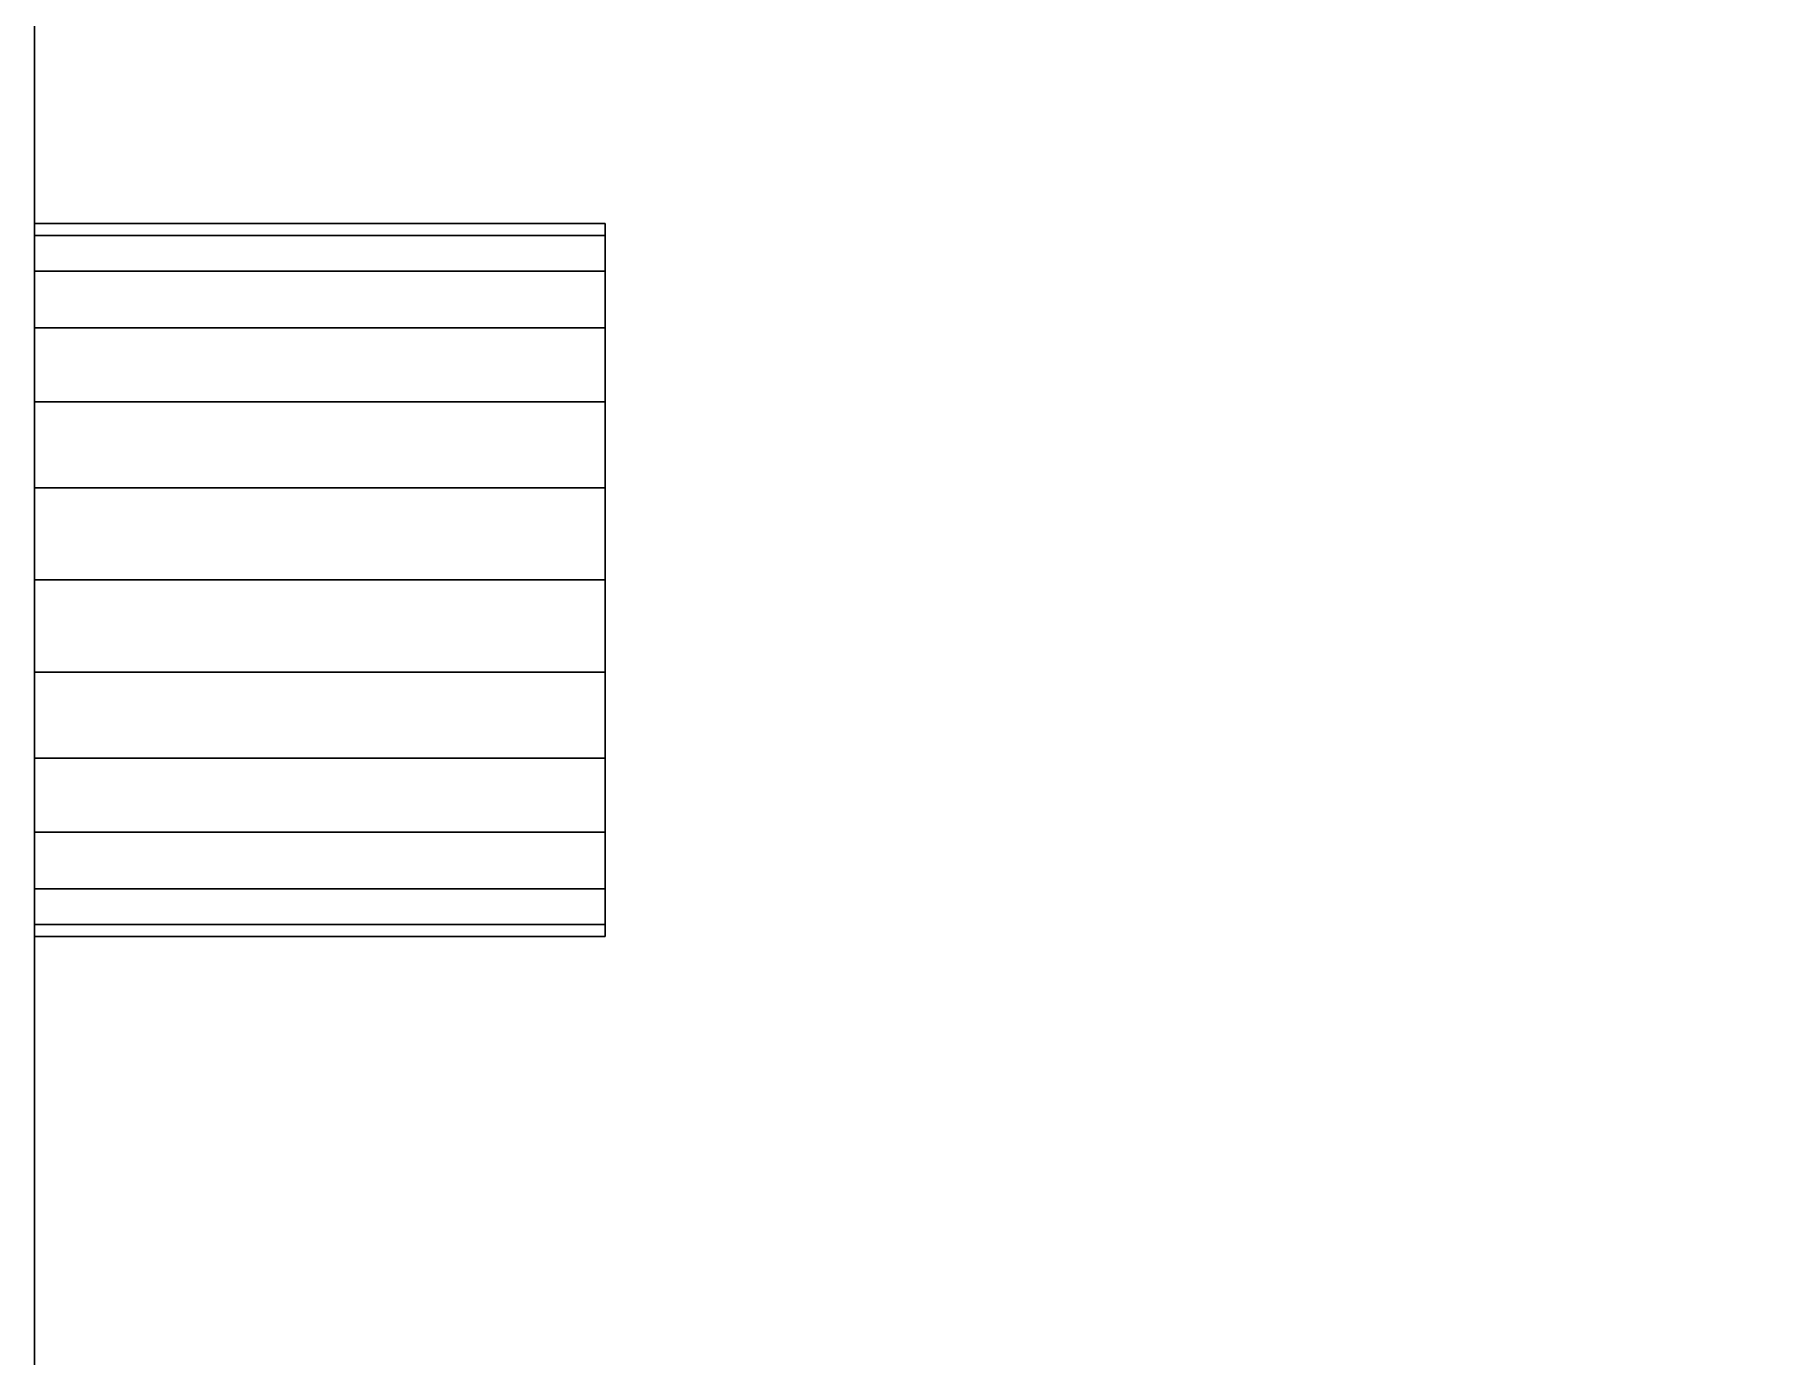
# Model space of a CAD drawing. Extents: x -1 to 2181, y -367 to 1.
# Drawn here: x 0 to 15.14, y -205.93 to -194.34 of the extents above; entities that cross this region are included whole.
import ezdxf

# ---------------------------------------------------------------- set-up
doc = ezdxf.new("R2010")
doc.units = 0
doc.layers.add('IQ_200_2D', color=1, linetype='Continuous')
doc.layers.add('IQ_200_3D', color=1, linetype='Continuous')

msp = doc.modelspace()

# ---------------------------------------------------------------- linework, layer by layer
at = {"layer": 'IQ_200_2D'}
msp.add_line((0, 0), (0, -350), dxfattribs=at)

# ---------------------------------------------------------------- meshes
at = {"layer": 'IQ_200_3D'}
mesh = msp.add_polyface(dxfattribs=at)
corners = [(0, -199.125, 1224.994), (0, -199.934, 1224.887), (0, -350, 1218), (0, 0, 1255), (0, -189.934, 1224.887), (0, -197.563, 1224.575), (0, -198.316, 1224.887), (0, -189.125, 1224.994), (0, -196.419, 1223.431), (0, -196.915, 1224.078), (0, -191.335, 1224.078), (0, -191.831, 1223.431), (0, -190.688, 1224.575), (0, -190.688, 1179.575), (0, -196.915, 1179.079), (0, -197.563, 1179.575), (0, -190.688, 1189.163), (0, -196.419, 1178.431), (0, -191.335, 1179.079), (0, -191.831, 1178.431), (0, -189.934, 1179.887), (0, -189.934, 1188.85), (0, -189.125, 1188.744), (0, -189.125, 1179.994), (0, -188.316, 1188.85), (0, -188.316, 1179.887), (0, -187.562, 1189.163), (0, -187.562, 1179.575), (0, -190.688, 1134.575), (0, -196.915, 1134.079), (0, -197.563, 1134.575), (0, -190.688, 1144.163), (0, -197.563, 1144.163), (0, -196.915, 1144.659), (0, -191.335, 1144.659), (0, -189.125, 1134.994), (0, -189.934, 1134.887), (0, -189.125, 1143.744), (0, -188.316, 1143.85), (0, -191.335, 1134.079), (0, -196.419, 1133.431), (0, -189.934, 1143.85), (0, -188.316, 1134.887), (0, -187.562, 1144.163), (0, -191.831, 1133.431), (0, -196.106, 1132.678), (0, -196.915, 1099.659), (0, -196.419, 1100.306), (0, -191.335, 1099.659), (0, -190.688, 1099.162), (0, -197.563, 1099.162), (0, -190.688, 1089.575), (0, -196.106, 1101.06), (0, -191.831, 1100.306), (0, -192.144, 1132.678), (0, -189.934, 1089.887), (0, -189.934, 1098.85), (0, -189.125, 1089.994), (0, -188.316, 1098.85), (0, -187.562, 1099.162), (0, -187.562, 1089.575), (0, -188.316, 1089.887), (0, -189.125, 1098.744), (0, -192.144, 1101.06), (0, -191.335, 1089.079), (0, -196.915, 1089.079), (0, -197.563, 1089.575), (0, -191.831, 1088.431), (0, -191.335, 1054.659), (0, -196.915, 1054.659), (0, -196.419, 1055.306), (0, -191.831, 1055.306), (0, -197.563, 1054.163), (0, -190.688, 1054.163), (0, -190.688, 1044.575), (0, -189.934, 1053.85), (0, -189.934, 1044.887), (0, -189.125, 1053.744), (0, -189.125, 1044.994), (0, -188.316, 1053.85), (0, -187.562, 1054.163), (0, -187.562, 1044.575), (0, -188.316, 1044.887), (0, -191.335, 1044.079), (0, -196.915, 1044.079), (0, -197.563, 1044.575), (0, -191.831, 1043.431), (0, -191.335, 1009.659), (0, -196.915, 1009.659), (0, -196.419, 1010.306), (0, -191.831, 1010.306), (0, -197.563, 1009.163), (0, -190.688, 1009.163), (0, -189.934, 1008.85)]
mesh.append_faces([[corners[k] for k in face] for face in [(18, 14, 13), (54, 45, 44), (62, 57, 56), (51, 49, 55)]], dxfattribs={"vtx0": -1, "vtx1": -1})
mesh.append_faces([[corners[k] for k in face] for face in [(4, 5, 6, 7), (20, 21, 22, 23), (13, 16, 21, 20), (24, 25, 23, 22), (25, 24, 26, 27), (29, 28, 39, 40), (44, 45, 40, 39), (55, 49, 56, 57), (64, 65, 66, 51), (68, 69, 70, 71), (83, 84, 85, 74), (87, 88, 89, 90)]], dxfattribs={"vtx0": -1, "vtx2": -1})
mesh.append_faces([[corners[k] for k in face] for face in [(13, 14, 15, 16), (28, 29, 30, 31)]], dxfattribs={"vtx0": -1, "vtx2": -1, "vtx3": -1})
mesh.append_faces([[corners[k] for k in face] for face in [(4, 12, 5), (31, 41, 28), (63, 53, 52), (64, 67, 65), (68, 73, 69), (83, 86, 84), (87, 92, 88)]], dxfattribs={"vtx1": -1, "vtx2": -1})
mesh.append_faces([[corners[k] for k in face] for face in [(50, 46, 49, 51), (72, 69, 73, 74)]], dxfattribs={"vtx1": -1, "vtx2": -1, "vtx3": -1})
mesh.append_faces([[corners[k] for k in face] for face in [(0, 1, 2, 3), (8, 9, 10, 11), (9, 5, 12, 10), (17, 14, 18, 19), (32, 33, 34, 31), (35, 36, 37, 38), (36, 28, 41, 37), (42, 35, 38, 43), (46, 47, 48, 49), (47, 52, 53, 48), (58, 59, 60, 61), (62, 58, 61, 57), (73, 75, 76, 74), (75, 77, 78, 76), (79, 80, 81, 82), (77, 79, 82, 78), (91, 88, 92, 93)]], dxfattribs={"vtx1": -1, "vtx3": -1})
mesh = msp.add_polyface(dxfattribs=at)
corners = [(0, -189.125, 1224.994), (0, -198.316, 1224.887), (0, -199.125, 1224.994), (0, 0, 1255), (0, -158.316, 1224.887), (0, -149.934, 1224.887), (0, -150.687, 1224.575), (0, -157.562, 1224.575), (0, -151.335, 1224.078), (0, -156.915, 1224.078), (0, -156.419, 1223.431), (0, -151.831, 1223.431), (0, -152.144, 1222.678), (0, -151.831, 1190.306), (0, -156.106, 1191.06), (0, -152.144, 1191.06), (0, -151.335, 1179.079), (0, -156.915, 1179.079), (0, -157.562, 1179.575), (0, -150.687, 1179.575), (0, -157.562, 1189.163), (0, -150.687, 1189.163), (0, -151.335, 1189.659), (0, -156.419, 1190.306), (0, -156.915, 1189.659), (0, -149.125, 1188.744), (0, -148.316, 1188.85), (0, -148.316, 1179.887), (0, -149.125, 1179.994), (0, -149.934, 1188.85), (0, -149.934, 1179.887), (0, -147.563, 1189.163), (0, -147.563, 1179.575), (0, -151.335, 1144.659), (0, -156.419, 1145.306), (0, -151.831, 1145.306), (0, -157.562, 1144.163), (0, -156.915, 1144.659), (0, -150.687, 1144.163), (0, -150.687, 1134.575), (0, -149.934, 1143.85), (0, -149.934, 1134.887), (0, -149.125, 1143.744), (0, -148.316, 1143.85), (0, -148.316, 1134.887), (0, -149.125, 1134.994), (0, -147.563, 1144.163), (0, -147.563, 1134.575), (0, -151.335, 1134.079), (0, -156.915, 1134.079), (0, -157.562, 1134.575), (0, -156.915, 1089.079), (0, -157.562, 1089.575), (0, -150.687, 1089.575), (0, -151.335, 1089.079), (0, -157.562, 1054.163), (0, -156.915, 1054.659), (0, -151.335, 1054.659), (0, -150.687, 1054.163), (0, -150.687, 1044.575), (0, -156.915, 1044.079), (0, -157.562, 1044.575), (0, -152.144, 1042.678), (0, -152.25, 1041.869), (0, -156, 1041.869), (0, -156.106, 1042.678), (0, -157.562, 1009.163), (0, -156.915, 1009.659), (0, -151.335, 1009.659), (0, -150.687, 1009.163), (0, -158.316, 1008.85), (0, -149.934, 1008.85), (0, 0, 1005), (0, -300, 1005), (0, -149.125, 1008.744), (0, -149.934, 1089.887), (0, -149.934, 1098.85), (0, -149.125, 1098.744), (0, -148.316, 1098.85), (0, -148.316, 1089.887), (0, -149.125, 1089.994), (0, -150.687, 1099.162), (0, -147.563, 1099.162), (0, -147.563, 1089.575), (0, -156, 1056.869), (0, -156, 1086.869), (0, -152.25, 1086.869), (0, -152.25, 1056.869), (0, -152.144, 1087.678), (0, -156.106, 1087.678), (0, -151.831, 1088.431), (0, -149.934, 1053.85), (0, -149.934, 1044.887), (0, -148.316, 1053.85), (0, -147.563, 1054.163), (0, -148.316, 1044.887), (0, -149.125, 1044.994), (0, -149.125, 1053.744), (0, -140.688, 1054.163), (0, -147.563, 1044.575), (0, -152.144, 1056.06), (0, -151.831, 1055.306), (0, -156.419, 1055.306), (0, -151.335, 1044.079), (0, -148.316, 1008.85), (0, -147.563, 1009.163), (0, -140.688, 1009.163)]
mesh.append_faces([[corners[k] for k in face] for face in [(13, 14, 15), (33, 34, 35)]], dxfattribs={"vtx0": -1, "vtx1": -1})
mesh.append_faces([[corners[k] for k in face] for face in [(19, 18, 20, 21)]], dxfattribs={"vtx0": -1, "vtx1": -1, "vtx2": -1, "vtx3": -1})
mesh.append_faces([[corners[k] for k in face] for face in [(94, 98, 99, 95)]], dxfattribs={"vtx0": -1, "vtx1": -1, "vtx3": -1})
mesh.append_faces([[corners[k] for k in face] for face in [(4, 5, 6, 7), (8, 9, 7, 6), (10, 11, 12), (16, 17, 18, 19), (48, 49, 50, 39), (78, 79, 80, 77), (79, 78, 82, 83), (88, 85, 89, 90), (59, 58, 91, 92), (96, 97, 93), (92, 91, 97, 96), (60, 59, 103)]], dxfattribs={"vtx0": -1, "vtx2": -1})
mesh.append_faces([[corners[k] for k in face] for face in [(0, 1, 2, 3), (59, 60, 61, 58)]], dxfattribs={"vtx0": -1, "vtx2": -1, "vtx3": -1})
mesh.append_faces([[corners[k] for k in face] for face in [(72, 73, 74), (80, 75, 77), (88, 86, 85), (100, 101, 102), (104, 105, 106)]], dxfattribs={"vtx1": -1, "vtx2": -1})
mesh.append_faces([[corners[k] for k in face] for face in [(36, 37, 38, 39), (81, 76, 53, 52)]], dxfattribs={"vtx1": -1, "vtx2": -1, "vtx3": -1})
mesh.append_faces([[corners[k] for k in face] for face in [(13, 22, 23, 14), (22, 21, 24, 23), (25, 26, 27, 28), (21, 29, 30, 19), (26, 31, 32, 27), (29, 25, 28, 30), (33, 38, 37, 34), (38, 40, 41, 39), (42, 43, 44, 45), (43, 46, 47, 44), (40, 42, 45, 41), (51, 52, 53, 54), (55, 56, 57, 58), (62, 63, 64, 65), (66, 67, 68, 69), (70, 66, 69, 71), (75, 53, 76, 77), (84, 85, 86, 87), (93, 94, 95, 96)]], dxfattribs={"vtx1": -1, "vtx3": -1})
mesh = msp.add_polyface(dxfattribs=at)
corners = [(2180, -350, 1218), (2180, 0, 1255), (0, 0, 1255), (0, -350, 1218), (2149, -296.852, 1223.618), (381, -296.852, 1223.618), (381, -54.761, 1249.211), (2149, -54.761, 1249.211)]
mesh.append_faces([[corners[k] for k in face] for face in [(1, 7, 0), (4, 0, 7)]], dxfattribs={"vtx0": -1, "vtx1": -1})
mesh.append_faces([[corners[k] for k in face] for face in [(0, 4, 5, 3), (6, 2, 3), (3, 5, 6)]], dxfattribs={"vtx0": -1, "vtx2": -1})
mesh.append_faces([[corners[k] for k in face] for face in [(6, 7, 1, 2)]], dxfattribs={"vtx1": -1, "vtx3": -1})
mesh = msp.add_polyface(dxfattribs=at)
corners = [(2180, -300, 1005), (0, -300, 1005), (0, 0, 1005), (2180, 0, 1005)]
mesh.append_faces([[corners[k] for k in face] for face in [(0, 1, 2, 3)]])
mesh = msp.add_polyface(dxfattribs=at)
corners = [(0, -196.106, 1191.06), (0, -196, 1191.869), (0, -192.25, 1191.869), (0, -191.831, 1190.306), (0, -196.915, 1189.659), (0, -196.419, 1190.306), (0, -192.144, 1191.06), (0, -191.335, 1189.659), (0, -197.563, 1189.163), (0, -196.106, 1222.678), (0, -196.419, 1223.431), (0, -191.831, 1223.431), (0, -192.144, 1222.678), (0, -196, 1221.869), (0, -192.25, 1221.869), (0, -199.125, 1179.994), (0, -199.934, 1179.887), (0, -199.125, 1188.744), (0, -198.316, 1188.85), (0, -198.316, 1179.887), (0, -191.831, 1178.431), (0, -192.144, 1177.678), (0, -196.106, 1177.678), (0, -196.419, 1178.431), (0, -192.25, 1176.869), (0, -196, 1176.869), (0, -196, 1146.869), (0, -192.25, 1146.869), (0, -197.563, 1179.575), (0, -190.688, 1189.163), (0, -198.316, 1143.85), (0, -197.563, 1144.163), (0, -198.316, 1134.887), (0, -199.125, 1134.994), (0, -190.688, 1144.163), (0, -197.563, 1134.575), (0, -199.125, 1143.744), (0, -199.934, 1134.887), (0, -196.106, 1146.06), (0, -192.144, 1146.06), (0, -196.419, 1145.306), (0, -191.831, 1145.306), (0, -191.335, 1144.659), (0, -196.915, 1144.659), (0, -196, 1101.869), (0, -196, 1131.869), (0, -192.25, 1131.869), (0, -192.25, 1101.869), (0, -192.144, 1101.06), (0, -196.106, 1101.06), (0, -196.106, 1132.678), (0, -192.144, 1132.678), (0, -197.563, 1089.575), (0, -198.316, 1098.85), (0, -197.563, 1099.162), (0, -190.688, 1089.575), (0, -198.316, 1089.887), (0, -199.125, 1098.744), (0, -199.125, 1089.994), (0, -199.934, 1098.85), (0, -196.419, 1088.431), (0, -196.915, 1089.079), (0, -191.831, 1088.431), (0, -192.144, 1087.678), (0, -196.106, 1087.678), (0, -192.25, 1086.869), (0, -196, 1086.869), (0, -192.25, 1056.869), (0, -196, 1056.869), (0, -192.144, 1056.06), (0, -196.106, 1056.06), (0, -191.831, 1055.306), (0, -196.419, 1055.306), (0, -198.316, 1044.887), (0, -199.125, 1053.744), (0, -198.316, 1053.85), (0, -197.563, 1044.575), (0, -197.563, 1054.163), (0, -190.688, 1044.575), (0, -199.125, 1044.994), (0, -199.934, 1053.85), (0, -196.419, 1043.431), (0, -196.915, 1044.079), (0, -191.831, 1043.431), (0, -192.144, 1042.678), (0, -192.25, 1041.869), (0, -196.106, 1042.678), (0, -192.25, 1011.869), (0, -196, 1011.869), (0, -196, 1041.869), (0, -192.144, 1011.06), (0, -196.106, 1011.06), (0, -191.831, 1010.306), (0, -196.419, 1010.306), (0, -189.125, 1008.744), (0, -199.125, 1008.744), (0, -198.316, 1008.85), (0, -189.934, 1008.85), (0, -197.563, 1009.163), (0, -159.125, 1008.744), (0, -149.125, 1008.744), (0, -300, 1005), (0, -169.125, 1008.744)]
mesh.append_faces([[corners[k] for k in face] for face in [(19, 8, 28), (60, 63, 64)]], dxfattribs={"vtx0": -1, "vtx1": -1})
mesh.append_faces([[corners[k] for k in face] for face in [(99, 100, 101, 102)]], dxfattribs={"vtx0": -1, "vtx1": -1, "vtx2": -1, "vtx3": -1})
mesh.append_faces([[corners[k] for k in face] for face in [(31, 34, 35, 32)]], dxfattribs={"vtx0": -1, "vtx1": -1, "vtx3": -1})
mesh.append_faces([[corners[k] for k in face] for face in [(3, 4, 5, 6), (7, 8, 4, 3), (6, 5, 0, 2), (48, 49, 44, 47), (56, 57, 53, 52), (58, 59, 57, 56), (64, 63, 65, 66), (67, 68, 66, 65), (69, 70, 68, 67), (71, 72, 70, 69), (73, 74, 75, 76), (79, 80, 74, 73), (87, 88, 89), (90, 91, 88, 87), (92, 93, 91, 90), (94, 95, 96, 97), (97, 96, 98)]], dxfattribs={"vtx0": -1, "vtx2": -1})
mesh.append_faces([[corners[k] for k in face] for face in [(8, 7, 29, 28), (52, 53, 54, 55), (76, 75, 77, 78)]], dxfattribs={"vtx0": -1, "vtx2": -1, "vtx3": -1})
mesh.append_faces([[corners[k] for k in face] for face in [(0, 1, 2)]], dxfattribs={"vtx1": -1, "vtx2": -1})
mesh.append_faces([[corners[k] for k in face] for face in [(9, 10, 11, 12), (1, 13, 14, 2), (13, 9, 12, 14), (15, 16, 17, 18), (19, 15, 18, 8), (20, 21, 22, 23), (21, 24, 25, 22), (26, 25, 24, 27), (30, 31, 32, 33), (36, 30, 33, 37), (38, 26, 27, 39), (40, 38, 39, 41), (41, 42, 43, 40), (44, 45, 46, 47), (45, 50, 51, 46), (60, 61, 62, 63), (81, 82, 83, 84), (84, 85, 86, 81), (89, 86, 85, 87)]], dxfattribs={"vtx1": -1, "vtx3": -1})
mesh = msp.add_polyface(dxfattribs=at)
corners = [(0, -350, 1218), (0, -202.144, 1222.678), (0, -202.25, 1221.869), (0, -201.831, 1223.431), (0, -202.25, 1191.869), (0, -202.25, 1176.869), (0, -201.335, 1224.078), (0, -200.688, 1224.575), (0, -199.934, 1224.887), (0, -202.144, 1191.06), (0, -201.831, 1178.431), (0, -201.831, 1190.306), (0, -201.335, 1189.659), (0, -201.335, 1179.079), (0, -202.144, 1177.678), (0, -200.688, 1189.163), (0, -200.688, 1179.575), (0, -199.934, 1179.887), (0, -199.934, 1188.85), (0, -199.125, 1188.744), (0, -202.25, 1146.869), (0, -350, 1064.588), (0, -202.25, 1131.869), (0, -202.144, 1146.06), (0, -202.144, 1132.678), (0, -201.831, 1133.431), (0, -201.831, 1145.306), (0, -201.335, 1144.659), (0, -201.335, 1134.079), (0, -200.688, 1134.575), (0, -200.688, 1144.163), (0, -199.934, 1143.85), (0, -199.934, 1134.887), (0, -199.125, 1143.744), (0, -202.25, 1101.869), (0, -201.831, 1088.431), (0, -202.144, 1101.06), (0, -201.831, 1100.306), (0, -201.335, 1089.079), (0, -200.688, 1099.162), (0, -199.934, 1098.85), (0, -199.934, 1089.887), (0, -200.688, 1089.575), (0, -201.335, 1099.659), (0, -202.144, 1087.678), (0, -199.125, 1089.994), (0, -202.25, 1086.869), (0, -202.25, 1056.869), (0, -300, 1005), (0, -202.144, 1042.678), (0, -202.144, 1056.06), (0, -201.831, 1043.431), (0, -201.831, 1055.306), (0, -201.335, 1044.079), (0, -200.688, 1044.575), (0, -201.335, 1054.659), (0, -200.688, 1054.163), (0, -199.934, 1044.887), (0, -199.934, 1053.85), (0, -199.125, 1044.994), (0, -202.25, 1041.869), (0, -202.25, 1011.869), (0, -202.144, 1011.06), (0, -201.831, 1010.306), (0, -201.335, 1009.659), (0, -200.688, 1009.163), (0, -199.934, 1008.85), (0, -199.125, 1008.744), (0, -189.125, 1008.744), (0, -179.125, 1008.744), (0, -178.316, 1008.85), (0, -169.125, 1008.744)]
mesh.append_faces([[corners[k] for k in face] for face in [(1, 0, 3), (14, 11, 10), (18, 16, 15), (62, 48, 61)]], dxfattribs={"vtx0": -1, "vtx1": -1})
mesh.append_faces([[corners[k] for k in face] for face in [(46, 21, 34, 44)]], dxfattribs={"vtx0": -1, "vtx1": -1, "vtx2": -1})
mesh.append_faces([[corners[k] for k in face] for face in [(68, 69, 48, 67)]], dxfattribs={"vtx0": -1, "vtx1": -1, "vtx2": -1, "vtx3": -1})
mesh.append_faces([[corners[k] for k in face] for face in [(48, 47, 60, 61)]], dxfattribs={"vtx0": -1, "vtx1": -1, "vtx3": -1})
mesh.append_faces([[corners[k] for k in face] for face in [(0, 1, 2), (5, 4, 9), (10, 11, 12, 13), (13, 12, 15, 16), (0, 5, 20, 21), (22, 20, 23, 24), (25, 26, 27, 28), (24, 23, 26, 25), (29, 30, 31, 32), (28, 27, 30, 29), (32, 31, 33), (35, 36, 37, 38), (44, 34, 36, 35), (38, 37, 43, 42), (40, 45, 41), (49, 47, 50, 51), (51, 50, 52, 53), (54, 55, 56, 57), (57, 56, 58, 59), (53, 52, 55, 54), (47, 49, 60)]], dxfattribs={"vtx0": -1, "vtx2": -1})
mesh.append_faces([[corners[k] for k in face] for face in [(0, 2, 4, 5)]], dxfattribs={"vtx0": -1, "vtx2": -1, "vtx3": -1})
mesh.append_faces([[corners[k] for k in face] for face in [(6, 3, 0), (7, 6, 0), (8, 7, 0), (43, 39, 42), (62, 63, 48), (63, 64, 48), (65, 66, 48), (66, 67, 48), (64, 65, 48)]], dxfattribs={"vtx1": -1, "vtx2": -1})
mesh.append_faces([[corners[k] for k in face] for face in [(22, 34, 21, 20), (69, 70, 71, 48)]], dxfattribs={"vtx1": -1, "vtx2": -1, "vtx3": -1})
mesh.append_faces([[corners[k] for k in face] for face in [(9, 11, 14, 5), (17, 16, 18, 19), (39, 40, 41, 42), (46, 47, 48, 21)]], dxfattribs={"vtx1": -1, "vtx3": -1})
mesh = msp.add_polyface(dxfattribs=at)
corners = [(5, -190.688, 1189.163), (5, -191.335, 1189.659), (5, -191.831, 1190.306), (5, -192.144, 1191.06), (5, -190.688, 1144.163), (5, -191.335, 1144.659), (5, -191.831, 1145.306), (5, -192.144, 1146.06), (5, -192.144, 1177.678), (5, -191.831, 1178.431), (5, -190.688, 1179.575), (5, -192.25, 1176.869), (5, -190.688, 1099.162), (5, -191.335, 1099.659), (5, -191.831, 1100.306), (5, -192.144, 1101.06), (5, -192.144, 1132.678), (5, -191.831, 1133.431), (5, -190.688, 1134.575), (5, -192.25, 1131.869), (5, -196.915, 1189.659), (5, -197.563, 1189.163), (5, -198.316, 1188.85), (5, -200.688, 1189.163), (5, -196, 1191.869), (5, -196.106, 1191.06), (5, -196.419, 1190.306), (5, -196.419, 1223.431), (5, -196.106, 1222.678), (5, -196, 1221.869), (5, -202.25, 1221.869), (5, -198.316, 1224.887), (5, -197.563, 1224.575), (5, -196.915, 1224.078), (5, -199.125, 1224.994), (5, -199.934, 1224.887), (5, -196.915, 1144.659), (5, -197.563, 1144.163), (5, -198.316, 1143.85), (5, -200.688, 1144.163), (5, -196, 1146.869), (5, -196.106, 1146.06), (5, -196.419, 1145.306), (5, -196.106, 1177.678), (5, -196, 1176.869), (5, -197.563, 1179.575), (5, -196.419, 1178.431), (5, -196.915, 1179.079), (5, -198.316, 1179.887), (5, -199.125, 1179.994), (5, -196.915, 1099.659), (5, -197.563, 1099.162), (5, -198.316, 1098.85), (5, -200.688, 1099.162), (5, -196, 1101.869), (5, -196.106, 1101.06), (5, -196.419, 1100.306), (5, -196.106, 1132.678), (5, -196, 1131.869), (5, -197.563, 1134.575), (5, -196.419, 1133.431), (5, -196.915, 1134.079), (5, -198.316, 1134.887), (5, -199.125, 1134.994), (5, -190.688, 1054.163), (5, -191.335, 1054.659), (5, -191.831, 1055.306), (5, -192.144, 1056.06), (5, -192.144, 1087.678), (5, -191.831, 1088.431), (5, -190.688, 1089.575), (5, -192.25, 1086.869), (5, -192.144, 1042.678), (5, -191.831, 1043.431), (5, -190.688, 1044.575), (5, -192.25, 1041.869), (5, -196.915, 1054.659), (5, -197.563, 1054.163), (5, -198.316, 1053.85), (5, -200.688, 1054.163), (5, -196, 1056.869), (5, -196.106, 1056.06), (5, -196.419, 1055.306), (5, -196.106, 1087.678), (5, -196, 1086.869), (5, -197.563, 1089.575), (5, -196.419, 1088.431), (5, -196.915, 1089.079), (5, -198.316, 1089.887), (5, -199.125, 1089.994), (5, -196.915, 1009.659), (5, -197.563, 1009.163), (5, -198.316, 1008.85), (5, -200.688, 1009.163), (5, -196, 1011.869), (5, -196.106, 1011.06), (5, -196.419, 1010.306), (5, -196.106, 1042.678), (5, -196, 1041.869), (5, -197.563, 1044.575), (5, -196.419, 1043.431), (5, -200.688, 1044.575), (5, -202.25, 1041.869), (5, -196.915, 1044.079), (5, -198.316, 1044.887), (5, -199.125, 1044.994)]
mesh.append_faces([[corners[k] for k in face] for face in [(20, 24, 25, 26), (36, 40, 41, 42), (50, 54, 55, 56), (76, 80, 81, 82), (90, 94, 95, 96)]], dxfattribs={"vtx0": -1})
mesh.append_faces([[corners[k] for k in face] for face in [(24, 20, 23), (40, 36, 39), (54, 50, 53), (80, 76, 79), (94, 90, 93)]], dxfattribs={"vtx0": -1, "vtx1": -1, "vtx2": -1})
mesh.append_faces([[corners[k] for k in face] for face in [(101, 99, 98, 102)]], dxfattribs={"vtx0": -1, "vtx1": -1, "vtx2": -1, "vtx3": -1})
mesh.append_faces([[corners[k] for k in face] for face in [(47, 46, 45), (48, 45, 49), (61, 60, 59), (62, 59, 63), (87, 86, 85), (88, 85, 89), (103, 100, 99), (104, 99, 105)]], dxfattribs={"vtx1": -1})
mesh.append_faces([[corners[k] for k in face] for face in [(8, 9, 10, 11), (16, 17, 18, 19), (34, 31, 27, 35), (43, 44, 45, 46), (57, 58, 59, 60), (68, 69, 70, 71), (72, 73, 74, 75), (83, 84, 85, 86), (97, 98, 99, 100)]], dxfattribs={"vtx1": -1, "vtx2": -1})
mesh.append_faces([[corners[k] for k in face] for face in [(20, 21, 22, 23), (27, 28, 29, 30), (36, 37, 38, 39), (50, 51, 52, 53), (76, 77, 78, 79), (90, 91, 92, 93)]], dxfattribs={"vtx2": -1, "vtx3": -1})
mesh.append_faces([[corners[k] for k in face] for face in [(0, 1, 2, 3), (4, 5, 6, 7), (12, 13, 14, 15), (31, 32, 33, 27), (64, 65, 66, 67)]], dxfattribs={"vtx3": -1})
mesh = msp.add_polyface(dxfattribs=at)
corners = [(5, -196, 1221.869), (0, -196, 1221.869), (0, -196, 1191.869), (5, -196, 1191.869)]
mesh.append_faces([[corners[k] for k in face] for face in [(0, 1, 2, 3)]])
mesh = msp.add_polyface(dxfattribs=at)
corners = [(5, -196, 1221.869), (5, -196.106, 1222.678), (5, -196.419, 1223.431), (5, -196.915, 1224.078), (5, -197.563, 1224.575), (5, -198.316, 1224.887), (5, -199.125, 1224.994), (5, -199.934, 1224.887), (5, -200.688, 1224.575), (5, -201.335, 1224.078), (5, -201.831, 1223.431), (5, -202.144, 1222.678), (5, -202.25, 1221.869), (0, -202.25, 1221.869), (0, -202.144, 1222.678), (0, -201.831, 1223.431), (0, -201.335, 1224.078), (0, -200.688, 1224.575), (0, -199.934, 1224.887), (0, -199.125, 1224.994), (0, -198.316, 1224.887), (0, -197.563, 1224.575), (0, -196.915, 1224.078), (0, -196.419, 1223.431), (0, -196.106, 1222.678), (0, -196, 1221.869)]
mesh.append_faces([[corners[k] for k in face] for face in [(1, 24, 25, 0), (14, 11, 12, 13)]], dxfattribs={"vtx0": -1})
mesh.append_faces([[corners[k] for k in face] for face in [(2, 23, 24, 1), (4, 21, 22, 3), (3, 22, 23, 2), (5, 20, 21, 4), (20, 5, 6, 19), (7, 18, 19, 6), (8, 17, 18, 7), (10, 15, 16, 9), (9, 16, 17, 8), (11, 14, 15, 10)]], dxfattribs={"vtx0": -1, "vtx2": -1})
mesh = msp.add_polyface(dxfattribs=at)
corners = [(5, -202.25, 1191.869), (5, -202.144, 1191.06), (5, -201.831, 1190.306), (5, -201.335, 1189.659), (5, -200.688, 1189.163), (5, -199.934, 1188.85), (5, -199.125, 1188.744), (5, -198.316, 1188.85), (5, -197.563, 1189.163), (5, -196.915, 1189.659), (5, -196.419, 1190.306), (5, -196.106, 1191.06), (5, -196, 1191.869), (0, -196, 1191.869), (0, -196.106, 1191.06), (0, -196.419, 1190.306), (0, -196.915, 1189.659), (0, -197.563, 1189.163), (0, -198.316, 1188.85), (0, -199.125, 1188.744), (0, -199.934, 1188.85), (0, -200.688, 1189.163), (0, -201.335, 1189.659), (0, -201.831, 1190.306), (0, -202.144, 1191.06), (0, -202.25, 1191.869)]
mesh.append_faces([[corners[k] for k in face] for face in [(1, 24, 25, 0), (14, 11, 12, 13)]], dxfattribs={"vtx0": -1})
mesh.append_faces([[corners[k] for k in face] for face in [(2, 23, 24, 1), (4, 21, 22, 3), (3, 22, 23, 2), (5, 20, 21, 4), (20, 5, 6, 19), (7, 18, 19, 6), (8, 17, 18, 7), (10, 15, 16, 9), (9, 16, 17, 8), (11, 14, 15, 10)]], dxfattribs={"vtx0": -1, "vtx2": -1})
mesh = msp.add_polyface(dxfattribs=at)
corners = [(5, -196, 1176.869), (0, -196, 1176.869), (0, -196, 1146.869), (5, -196, 1146.869)]
mesh.append_faces([[corners[k] for k in face] for face in [(0, 1, 2, 3)]])
mesh = msp.add_polyface(dxfattribs=at)
corners = [(5, -196, 1176.869), (5, -196.106, 1177.678), (5, -196.419, 1178.431), (5, -196.915, 1179.079), (5, -197.563, 1179.575), (5, -198.316, 1179.887), (5, -199.125, 1179.994), (5, -199.934, 1179.887), (5, -200.688, 1179.575), (5, -201.335, 1179.079), (5, -201.831, 1178.431), (5, -202.144, 1177.678), (5, -202.25, 1176.869), (0, -202.25, 1176.869), (0, -202.144, 1177.678), (0, -201.831, 1178.431), (0, -201.335, 1179.079), (0, -200.688, 1179.575), (0, -199.934, 1179.887), (0, -199.125, 1179.994), (0, -198.316, 1179.887), (0, -197.563, 1179.575), (0, -196.915, 1179.079), (0, -196.419, 1178.431), (0, -196.106, 1177.678), (0, -196, 1176.869)]
mesh.append_faces([[corners[k] for k in face] for face in [(1, 24, 25, 0), (14, 11, 12, 13)]], dxfattribs={"vtx0": -1})
mesh.append_faces([[corners[k] for k in face] for face in [(2, 23, 24, 1), (4, 21, 22, 3), (3, 22, 23, 2), (5, 20, 21, 4), (20, 5, 6, 19), (7, 18, 19, 6), (8, 17, 18, 7), (10, 15, 16, 9), (9, 16, 17, 8), (11, 14, 15, 10)]], dxfattribs={"vtx0": -1, "vtx2": -1})
mesh = msp.add_polyface(dxfattribs=at)
corners = [(5, -202.25, 1146.869), (5, -202.144, 1146.06), (5, -201.831, 1145.306), (5, -201.335, 1144.659), (5, -200.688, 1144.163), (5, -199.934, 1143.85), (5, -199.125, 1143.744), (5, -198.316, 1143.85), (5, -197.563, 1144.163), (5, -196.915, 1144.659), (5, -196.419, 1145.306), (5, -196.106, 1146.06), (5, -196, 1146.869), (0, -196, 1146.869), (0, -196.106, 1146.06), (0, -196.419, 1145.306), (0, -196.915, 1144.659), (0, -197.563, 1144.163), (0, -198.316, 1143.85), (0, -199.125, 1143.744), (0, -199.934, 1143.85), (0, -200.688, 1144.163), (0, -201.335, 1144.659), (0, -201.831, 1145.306), (0, -202.144, 1146.06), (0, -202.25, 1146.869)]
mesh.append_faces([[corners[k] for k in face] for face in [(1, 24, 25, 0), (14, 11, 12, 13)]], dxfattribs={"vtx0": -1})
mesh.append_faces([[corners[k] for k in face] for face in [(2, 23, 24, 1), (4, 21, 22, 3), (3, 22, 23, 2), (5, 20, 21, 4), (20, 5, 6, 19), (7, 18, 19, 6), (8, 17, 18, 7), (10, 15, 16, 9), (9, 16, 17, 8), (11, 14, 15, 10)]], dxfattribs={"vtx0": -1, "vtx2": -1})
mesh = msp.add_polyface(dxfattribs=at)
corners = [(5, -196, 1131.869), (0, -196, 1131.869), (0, -196, 1101.869), (5, -196, 1101.869)]
mesh.append_faces([[corners[k] for k in face] for face in [(0, 1, 2, 3)]])
mesh = msp.add_polyface(dxfattribs=at)
corners = [(5, -196, 1131.869), (5, -196.106, 1132.678), (5, -196.419, 1133.431), (5, -196.915, 1134.079), (5, -197.563, 1134.575), (5, -198.316, 1134.887), (5, -199.125, 1134.994), (5, -199.934, 1134.887), (5, -200.688, 1134.575), (5, -201.335, 1134.079), (5, -201.831, 1133.431), (5, -202.144, 1132.678), (5, -202.25, 1131.869), (0, -202.25, 1131.869), (0, -202.144, 1132.678), (0, -201.831, 1133.431), (0, -201.335, 1134.079), (0, -200.688, 1134.575), (0, -199.934, 1134.887), (0, -199.125, 1134.994), (0, -198.316, 1134.887), (0, -197.563, 1134.575), (0, -196.915, 1134.079), (0, -196.419, 1133.431), (0, -196.106, 1132.678), (0, -196, 1131.869)]
mesh.append_faces([[corners[k] for k in face] for face in [(1, 24, 25, 0), (14, 11, 12, 13)]], dxfattribs={"vtx0": -1})
mesh.append_faces([[corners[k] for k in face] for face in [(2, 23, 24, 1), (4, 21, 22, 3), (3, 22, 23, 2), (5, 20, 21, 4), (20, 5, 6, 19), (7, 18, 19, 6), (8, 17, 18, 7), (10, 15, 16, 9), (9, 16, 17, 8), (11, 14, 15, 10)]], dxfattribs={"vtx0": -1, "vtx2": -1})
mesh = msp.add_polyface(dxfattribs=at)
corners = [(5, -202.25, 1101.869), (5, -202.144, 1101.06), (5, -201.831, 1100.306), (5, -201.335, 1099.659), (5, -200.688, 1099.162), (5, -199.934, 1098.85), (5, -199.125, 1098.744), (5, -198.316, 1098.85), (5, -197.563, 1099.162), (5, -196.915, 1099.659), (5, -196.419, 1100.306), (5, -196.106, 1101.06), (5, -196, 1101.869), (0, -196, 1101.869), (0, -196.106, 1101.06), (0, -196.419, 1100.306), (0, -196.915, 1099.659), (0, -197.563, 1099.162), (0, -198.316, 1098.85), (0, -199.125, 1098.744), (0, -199.934, 1098.85), (0, -200.688, 1099.162), (0, -201.335, 1099.659), (0, -201.831, 1100.306), (0, -202.144, 1101.06), (0, -202.25, 1101.869)]
mesh.append_faces([[corners[k] for k in face] for face in [(1, 24, 25, 0), (14, 11, 12, 13)]], dxfattribs={"vtx0": -1})
mesh.append_faces([[corners[k] for k in face] for face in [(2, 23, 24, 1), (4, 21, 22, 3), (3, 22, 23, 2), (5, 20, 21, 4), (20, 5, 6, 19), (7, 18, 19, 6), (8, 17, 18, 7), (10, 15, 16, 9), (9, 16, 17, 8), (11, 14, 15, 10)]], dxfattribs={"vtx0": -1, "vtx2": -1})
mesh = msp.add_polyface(dxfattribs=at)
corners = [(5, -196, 1086.869), (0, -196, 1086.869), (0, -196, 1056.869), (5, -196, 1056.869)]
mesh.append_faces([[corners[k] for k in face] for face in [(0, 1, 2, 3)]])
mesh = msp.add_polyface(dxfattribs=at)
corners = [(5, -196, 1086.869), (5, -196.106, 1087.678), (5, -196.419, 1088.431), (5, -196.915, 1089.079), (5, -197.563, 1089.575), (5, -198.316, 1089.887), (5, -199.125, 1089.994), (5, -199.934, 1089.887), (5, -200.688, 1089.575), (5, -201.335, 1089.079), (5, -201.831, 1088.431), (5, -202.144, 1087.678), (5, -202.25, 1086.869), (0, -202.25, 1086.869), (0, -202.144, 1087.678), (0, -201.831, 1088.431), (0, -201.335, 1089.079), (0, -200.688, 1089.575), (0, -199.934, 1089.887), (0, -199.125, 1089.994), (0, -198.316, 1089.887), (0, -197.563, 1089.575), (0, -196.915, 1089.079), (0, -196.419, 1088.431), (0, -196.106, 1087.678), (0, -196, 1086.869)]
mesh.append_faces([[corners[k] for k in face] for face in [(1, 24, 25, 0), (14, 11, 12, 13)]], dxfattribs={"vtx0": -1})
mesh.append_faces([[corners[k] for k in face] for face in [(2, 23, 24, 1), (4, 21, 22, 3), (3, 22, 23, 2), (5, 20, 21, 4), (20, 5, 6, 19), (7, 18, 19, 6), (8, 17, 18, 7), (10, 15, 16, 9), (9, 16, 17, 8), (11, 14, 15, 10)]], dxfattribs={"vtx0": -1, "vtx2": -1})
mesh = msp.add_polyface(dxfattribs=at)
corners = [(5, -202.25, 1056.869), (5, -202.144, 1056.06), (5, -201.831, 1055.306), (5, -201.335, 1054.659), (5, -200.688, 1054.163), (5, -199.934, 1053.85), (5, -199.125, 1053.744), (5, -198.316, 1053.85), (5, -197.563, 1054.163), (5, -196.915, 1054.659), (5, -196.419, 1055.306), (5, -196.106, 1056.06), (5, -196, 1056.869), (0, -196, 1056.869), (0, -196.106, 1056.06), (0, -196.419, 1055.306), (0, -196.915, 1054.659), (0, -197.563, 1054.163), (0, -198.316, 1053.85), (0, -199.125, 1053.744), (0, -199.934, 1053.85), (0, -200.688, 1054.163), (0, -201.335, 1054.659), (0, -201.831, 1055.306), (0, -202.144, 1056.06), (0, -202.25, 1056.869)]
mesh.append_faces([[corners[k] for k in face] for face in [(1, 24, 25, 0), (14, 11, 12, 13)]], dxfattribs={"vtx0": -1})
mesh.append_faces([[corners[k] for k in face] for face in [(2, 23, 24, 1), (4, 21, 22, 3), (3, 22, 23, 2), (5, 20, 21, 4), (20, 5, 6, 19), (7, 18, 19, 6), (8, 17, 18, 7), (10, 15, 16, 9), (9, 16, 17, 8), (11, 14, 15, 10)]], dxfattribs={"vtx0": -1, "vtx2": -1})
mesh = msp.add_polyface(dxfattribs=at)
corners = [(5, -196, 1041.869), (0, -196, 1041.869), (0, -196, 1011.869), (5, -196, 1011.869)]
mesh.append_faces([[corners[k] for k in face] for face in [(0, 1, 2, 3)]])
mesh = msp.add_polyface(dxfattribs=at)
corners = [(5, -196, 1041.869), (5, -196.106, 1042.678), (5, -196.419, 1043.431), (5, -196.915, 1044.079), (5, -197.563, 1044.575), (5, -198.316, 1044.887), (5, -199.125, 1044.994), (5, -199.934, 1044.887), (5, -200.688, 1044.575), (5, -201.335, 1044.079), (5, -201.831, 1043.431), (5, -202.144, 1042.678), (5, -202.25, 1041.869), (0, -202.25, 1041.869), (0, -202.144, 1042.678), (0, -201.831, 1043.431), (0, -201.335, 1044.079), (0, -200.688, 1044.575), (0, -199.934, 1044.887), (0, -199.125, 1044.994), (0, -198.316, 1044.887), (0, -197.563, 1044.575), (0, -196.915, 1044.079), (0, -196.419, 1043.431), (0, -196.106, 1042.678), (0, -196, 1041.869)]
mesh.append_faces([[corners[k] for k in face] for face in [(1, 24, 25, 0), (14, 11, 12, 13)]], dxfattribs={"vtx0": -1})
mesh.append_faces([[corners[k] for k in face] for face in [(2, 23, 24, 1), (4, 21, 22, 3), (3, 22, 23, 2), (5, 20, 21, 4), (20, 5, 6, 19), (7, 18, 19, 6), (8, 17, 18, 7), (10, 15, 16, 9), (9, 16, 17, 8), (11, 14, 15, 10)]], dxfattribs={"vtx0": -1, "vtx2": -1})
mesh = msp.add_polyface(dxfattribs=at)
corners = [(5, -202.25, 1011.869), (5, -202.144, 1011.06), (5, -201.831, 1010.306), (5, -201.335, 1009.659), (5, -200.688, 1009.163), (5, -199.934, 1008.85), (5, -199.125, 1008.744), (5, -198.316, 1008.85), (5, -197.563, 1009.163), (5, -196.915, 1009.659), (5, -196.419, 1010.306), (5, -196.106, 1011.06), (5, -196, 1011.869), (0, -196, 1011.869), (0, -196.106, 1011.06), (0, -196.419, 1010.306), (0, -196.915, 1009.659), (0, -197.563, 1009.163), (0, -198.316, 1008.85), (0, -199.125, 1008.744), (0, -199.934, 1008.85), (0, -200.688, 1009.163), (0, -201.335, 1009.659), (0, -201.831, 1010.306), (0, -202.144, 1011.06), (0, -202.25, 1011.869)]
mesh.append_faces([[corners[k] for k in face] for face in [(1, 24, 25, 0), (14, 11, 12, 13)]], dxfattribs={"vtx0": -1})
mesh.append_faces([[corners[k] for k in face] for face in [(2, 23, 24, 1), (4, 21, 22, 3), (3, 22, 23, 2), (5, 20, 21, 4), (20, 5, 6, 19), (7, 18, 19, 6), (8, 17, 18, 7), (10, 15, 16, 9), (9, 16, 17, 8), (11, 14, 15, 10)]], dxfattribs={"vtx0": -1, "vtx2": -1})
mesh = msp.add_polyface(dxfattribs=at)
corners = [(5, -199.125, 1188.744), (5, -199.934, 1188.85), (5, -200.688, 1189.163), (5, -198.316, 1188.85), (5, -201.335, 1189.659), (5, -201.831, 1190.306), (5, -202.144, 1191.06), (5, -202.25, 1191.869), (5, -196, 1191.869), (5, -202.25, 1221.869), (5, -196, 1221.869), (5, -202.144, 1222.678), (5, -201.831, 1223.431), (5, -201.335, 1224.078), (5, -199.934, 1224.887), (5, -196.419, 1223.431), (5, -200.688, 1224.575), (5, -199.125, 1143.744), (5, -199.934, 1143.85), (5, -200.688, 1144.163), (5, -198.316, 1143.85), (5, -201.335, 1144.659), (5, -201.831, 1145.306), (5, -202.144, 1146.06), (5, -202.25, 1146.869), (5, -196, 1146.869), (5, -202.25, 1176.869), (5, -196, 1176.869), (5, -200.688, 1179.575), (5, -197.563, 1179.575), (5, -202.144, 1177.678), (5, -201.831, 1178.431), (5, -199.934, 1179.887), (5, -199.125, 1179.994), (5, -201.335, 1179.079), (5, -199.125, 1098.744), (5, -199.934, 1098.85), (5, -200.688, 1099.162), (5, -198.316, 1098.85), (5, -201.335, 1099.659), (5, -201.831, 1100.306), (5, -202.144, 1101.06), (5, -202.25, 1101.869), (5, -196, 1101.869), (5, -202.25, 1131.869), (5, -196, 1131.869), (5, -200.688, 1134.575), (5, -197.563, 1134.575), (5, -202.144, 1132.678), (5, -201.831, 1133.431), (5, -199.934, 1134.887), (5, -199.125, 1134.994), (5, -201.335, 1134.079), (5, -199.125, 1053.744), (5, -199.934, 1053.85), (5, -200.688, 1054.163), (5, -198.316, 1053.85), (5, -201.335, 1054.659), (5, -201.831, 1055.306), (5, -202.144, 1056.06), (5, -202.25, 1056.869), (5, -196, 1056.869), (5, -202.25, 1086.869), (5, -196, 1086.869), (5, -200.688, 1089.575), (5, -197.563, 1089.575), (5, -202.144, 1087.678), (5, -201.831, 1088.431), (5, -199.934, 1089.887), (5, -199.125, 1089.994), (5, -201.335, 1089.079), (5, -199.125, 1008.744), (5, -199.934, 1008.85), (5, -200.688, 1009.163), (5, -198.316, 1008.85), (5, -201.335, 1009.659), (5, -201.831, 1010.306), (5, -202.144, 1011.06), (5, -202.25, 1011.869), (5, -196, 1011.869), (5, -202.25, 1041.869), (5, -196, 1041.869), (5, -202.144, 1042.678), (5, -201.831, 1043.431), (5, -200.688, 1044.575), (5, -199.934, 1044.887), (5, -199.125, 1044.994), (5, -197.563, 1044.575), (5, -201.335, 1044.079)]
mesh.append_faces([[corners[k] for k in face] for face in [(14, 13, 16), (28, 31, 34), (46, 49, 52), (64, 67, 70), (84, 83, 88)]], dxfattribs={"vtx0": -1})
mesh.append_faces([[corners[k] for k in face] for face in [(28, 29, 27, 26), (46, 47, 45, 44), (64, 65, 63, 62)]], dxfattribs={"vtx0": -1, "vtx1": -1, "vtx2": -1, "vtx3": -1})
mesh.append_faces([[corners[k] for k in face] for face in [(8, 7, 9, 10), (25, 24, 26, 27), (43, 42, 44, 45), (61, 60, 62, 63), (79, 78, 80, 81)]], dxfattribs={"vtx0": -1, "vtx2": -1})
mesh.append_faces([[corners[k] for k in face] for face in [(2, 6, 7, 8), (15, 9, 11, 14), (19, 23, 24, 25), (37, 41, 42, 43), (55, 59, 60, 61), (73, 77, 78, 79)]], dxfattribs={"vtx0": -1, "vtx2": -1, "vtx3": -1})
mesh.append_faces([[corners[k] for k in face] for face in [(30, 31, 28, 26), (48, 49, 46, 44), (66, 67, 64, 62), (82, 83, 84, 80)]], dxfattribs={"vtx1": -1, "vtx2": -1})
mesh.append_faces([[corners[k] for k in face] for face in [(0, 1, 2, 3), (17, 18, 19, 20), (35, 36, 37, 38), (53, 54, 55, 56), (71, 72, 73, 74)]], dxfattribs={"vtx2": -1})
mesh.append_faces([[corners[k] for k in face] for face in [(11, 12, 13, 14), (28, 32, 33, 29), (46, 50, 51, 47), (64, 68, 69, 65), (84, 85, 86, 87)]], dxfattribs={"vtx2": -1, "vtx3": -1})
mesh.append_faces([[corners[k] for k in face] for face in [(2, 4, 5, 6), (19, 21, 22, 23), (37, 39, 40, 41), (55, 57, 58, 59), (73, 75, 76, 77)]], dxfattribs={"vtx3": -1})
mesh = msp.add_polyface(dxfattribs=at)
corners = [(5, -202.25, 1191.869), (0, -202.25, 1191.869), (0, -202.25, 1221.869), (5, -202.25, 1221.869)]
mesh.append_faces([[corners[k] for k in face] for face in [(0, 1, 2, 3)]])
mesh = msp.add_polyface(dxfattribs=at)
corners = [(5, -202.25, 1146.869), (0, -202.25, 1146.869), (0, -202.25, 1176.869), (5, -202.25, 1176.869)]
mesh.append_faces([[corners[k] for k in face] for face in [(0, 1, 2, 3)]])
mesh = msp.add_polyface(dxfattribs=at)
corners = [(5, -202.25, 1101.869), (0, -202.25, 1101.869), (0, -202.25, 1131.869), (5, -202.25, 1131.869)]
mesh.append_faces([[corners[k] for k in face] for face in [(0, 1, 2, 3)]])
mesh = msp.add_polyface(dxfattribs=at)
corners = [(5, -202.25, 1056.869), (0, -202.25, 1056.869), (0, -202.25, 1086.869), (5, -202.25, 1086.869)]
mesh.append_faces([[corners[k] for k in face] for face in [(0, 1, 2, 3)]])
mesh = msp.add_polyface(dxfattribs=at)
corners = [(5, -202.25, 1011.869), (0, -202.25, 1011.869), (0, -202.25, 1041.869), (5, -202.25, 1041.869)]
mesh.append_faces([[corners[k] for k in face] for face in [(0, 1, 2, 3)]])

doc.saveas('drawing.dxf')
